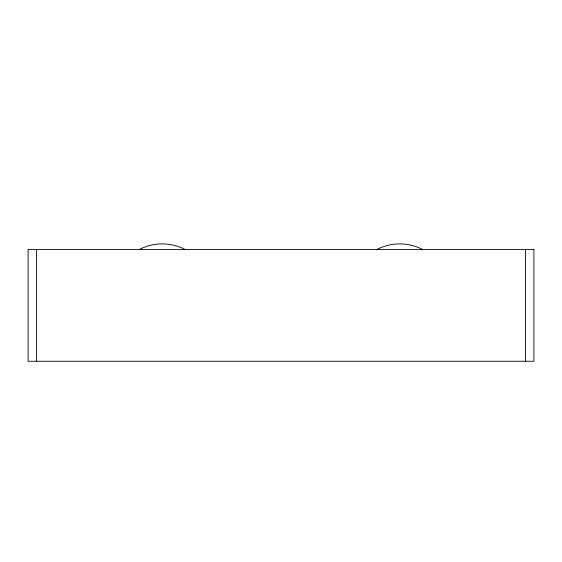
<?xml version="1.0" encoding="UTF-8"?>
<svg xmlns="http://www.w3.org/2000/svg" width="562" height="562" viewBox="0 0 562 562"><rect width="100%" height="100%" fill="white"/><g stroke="black" fill="none" stroke-linecap="round" stroke-linejoin="round"><path stroke-width="0.84" d="M525.519 249.486L525.519 361.261M36.481 249.486L36.481 361.261M376.87 249.493A49.604 49.604 0 0 1 422.659 249.493M139.341 249.493A49.604 49.604 0 0 1 185.13 249.493M533.9 249.486L28.1 249.486L28.1 361.261L533.9 361.261L533.9 249.486"/></g></svg>
